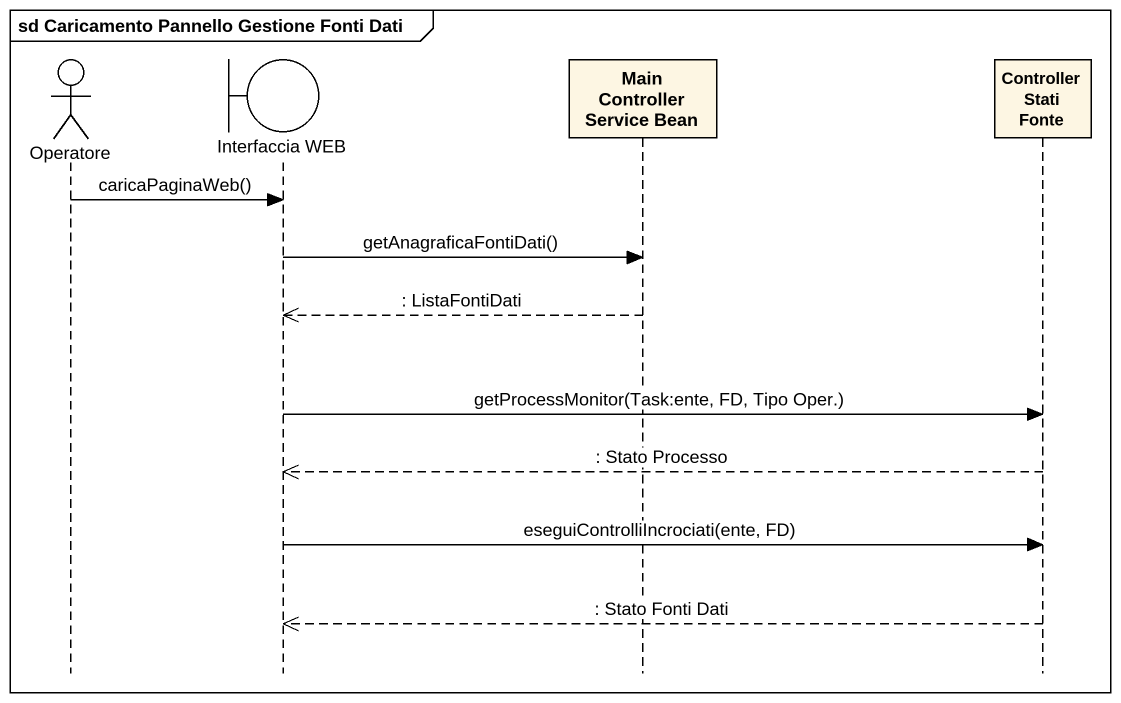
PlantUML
@startuml
mainframe sd Caricamento Pannello Gestione Fonti Dati
hide footbox
actor Operatore
boundary "Interfaccia WEB" as Interfaccia_WEB
participant "Main Controller Service Bean" as Main_Controller_Service_Bean
participant "Controller Stati Fonte" as Controller_Stati_Fonte

Operatore -> Interfaccia_WEB : caricaPaginaWeb()
Interfaccia_WEB -> Main_Controller_Service_Bean : getAnagraficaFontiDati()
Main_Controller_Service_Bean -->> Interfaccia_WEB : : ListaFontiDati
Interfaccia_WEB -> Controller_Stati_Fonte : getProcessMonitor(Task:ente, FD, Tipo Oper.)
Controller_Stati_Fonte -->> Interfaccia_WEB : : Stato Processo
Interfaccia_WEB -> Controller_Stati_Fonte : eseguiControlliIncrociati(ente, FD)
Controller_Stati_Fonte -->> Interfaccia_WEB : : Stato Fonti Dati
@enduml
